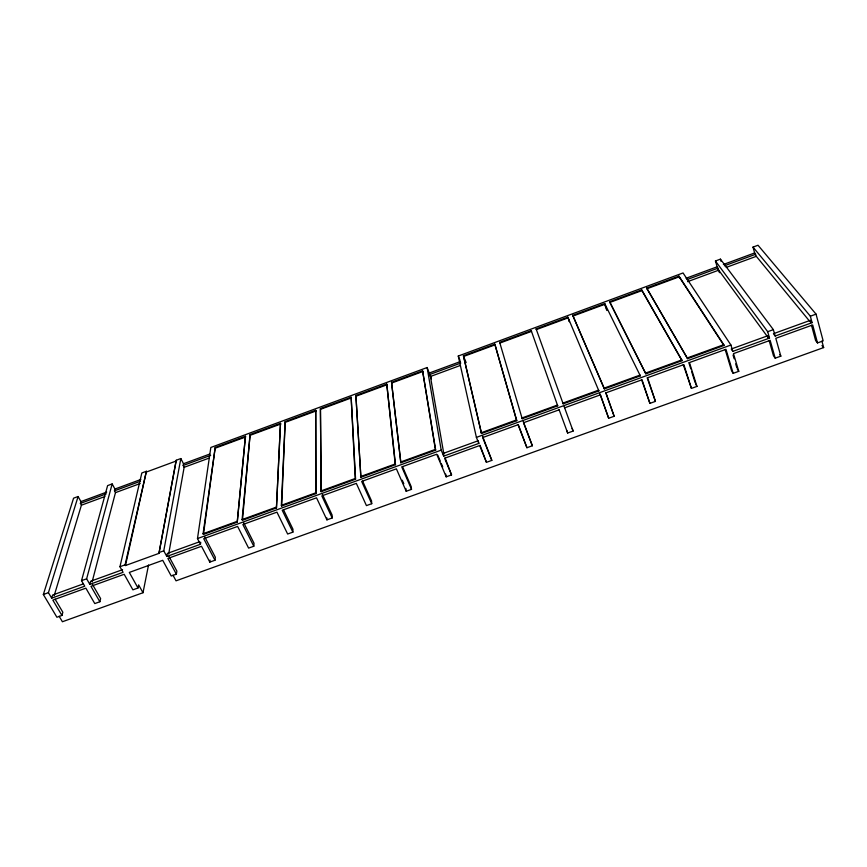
<?xml version="1.0" encoding="UTF-8"?>
<svg xmlns="http://www.w3.org/2000/svg" width="867" height="867" viewBox="0 0 867 867"><rect width="100%" height="100%" fill="white"/><g stroke="black" fill="none" stroke-linecap="round" stroke-linejoin="round"><path stroke-width="1.3" d="M315.891 493.605L315.718 410.329L285.167 421.611L281.352 505.32L281.688 506.025L315.891 493.605L315.718 410.329M54.177 595.672L81.4 505.201L80.393 503.402L80.945 501.592L78.095 496.52L73.565 498.189L43.35 594.513L56.908 617.25L61.936 615.429L52.844 600.116L85.866 588.151L94.785 603.584L99.857 601.752L90.959 586.309L124.187 574.279L132.9 589.842L137.994 587.999L129.313 572.426L162.736 560.32L171.243 576.013L176.369 574.16L167.884 558.446L201.512 546.275L209.814 562.098L214.973 560.245L203.734 538.71L237.623 526.421L248.612 548.107L253.803 546.232L242.858 524.524L276.952 512.159L287.649 534.029L292.873 532.143L292.959 529.206L283.52 509.796M281.688 506.025L285.167 421.611M276.443 507.921L280.485 423.345L250.097 434.573L242.099 519.571L242.457 520.265L276.443 507.921L280.485 423.345M253.803 546.232L254.031 543.251L243.735 522.801M242.457 520.265L250.097 434.573M237.244 522.151L245.437 436.296L215.211 447.459L203.095 533.736L203.452 534.419L237.244 522.151L245.437 436.296M214.973 560.245L215.341 557.221L204.764 536.933M209.814 562.098L210.074 560.082M203.452 534.419L215.211 447.459M78.095 496.52L48.422 592.67L51.695 598.165L84.738 586.19L81.531 580.652L107.606 485.607L112.157 483.927L86.635 578.798L89.832 584.347L123.081 572.307L119.949 566.715L141.83 472.959L146.404 471.269L125.086 564.851L125.466 565.533L158.964 553.374L176.229 460.247L180.835 458.545L163.765 550.816L166.811 556.462L200.461 544.27L200.743 542.276M200.461 544.27L197.481 538.58L210.822 447.47L427.128 367.532L431.398 378.846M176.369 574.16L176.868 571.093L169.032 556.549M168.664 554.111L184.14 467.313L183.197 465.481L183.501 463.737L180.835 458.545M166.811 556.462L167.353 553.439L199.638 541.734M158.964 553.374L176.229 460.247M59.14 616.253L62.402 621.747L143.001 592.725L148.539 565.002M137.994 587.999L138.633 584.9L143.001 592.725M125.466 565.533L146.404 471.269M99.857 601.752L100.626 598.609L92.411 584.304M92.108 581.909L115.463 492.64L114.477 490.83L114.943 489.042L112.157 483.927M89.832 584.347L90.656 581.248L122.55 569.684M61.936 615.429L62.847 612.243L55.087 599.151M51.695 598.165L52.638 595.022L83.037 584M427.128 367.532L441.205 450.146L443.709 456.14L478.822 443.405L476.395 437.38L458.275 356.023L683.044 272.953L730.914 345.033L732.81 351.384L769.506 338.097L767.685 331.693L715.438 260.989L720.423 259.146L773.353 329.633L775.163 336.038L812.076 322.665L810.352 316.206L753 247.106L758.018 245.253L816.053 314.136L823.162 340.883L817.505 342.92L815.619 340.579L811.49 325.212M146.729 471.897L176.554 460.876M320.432 408.585L351.157 397.238L355.578 479.202L321.158 491.687L320.432 408.585L321.158 491.687M355.893 395.493L386.78 384.081L395.504 464.701L360.878 477.273L355.893 395.493L360.878 477.273M391.537 382.314L422.597 370.848L435.678 450.125L400.836 462.772L391.537 382.314L400.836 462.772M463.433 355.763L494.829 344.156L516.765 420.69L481.499 433.489L463.433 355.763L481.499 433.489M499.674 342.367L531.254 330.706L531.504 331.378L499.934 343.039L499.674 342.367L522.205 418.718L557.698 405.832L531.254 330.706M563.171 403.849L536.12 328.907L567.874 317.181L598.869 390.887L563.171 403.849L562.9 403.101L598.609 390.139L598.869 390.887M572.762 315.371L604.7 303.569L640.312 375.844L604.375 388.882L572.762 315.371L604.375 388.882M609.62 301.759L641.721 289.892L681.765 359.946L682.004 360.705L645.85 373.829L609.62 301.759L645.85 373.829M646.674 288.061L678.959 276.139L723.739 344.708L723.967 345.478L687.585 358.678L646.674 288.061L687.585 358.678M215.525 448.098L245.74 436.935M250.4 435.212L280.789 423.985M285.471 422.262L316.022 410.98M320.725 409.235L351.438 397.888M356.174 396.143L387.061 384.731M391.819 382.976L422.868 371.51M463.693 356.424L495.09 344.828M573.011 316.054L604.928 304.263L604.7 303.569M609.848 302.442L641.948 290.586L682.004 360.705M646.901 288.765L679.175 276.833L723.967 345.478M80.945 501.592L106.717 492.077M114.943 489.042L140.866 479.473M183.501 463.737L209.706 454.07M429.371 373.005L460.464 361.528M686.068 278.264L717.15 266.798L719.469 272.671M723.381 264.489L754.637 252.958L756.295 256.329L809.951 321.624M80.393 503.402L106.229 493.865M114.477 490.83L140.454 481.239M183.197 465.481L210.703 455.327M429.631 374.555L460.81 363.056M686.967 279.618L718.125 268.12M724.378 265.811L755.71 254.259M81.4 505.201L104.766 496.585M115.463 492.64L140.194 483.526M184.14 467.313L209.131 458.101M430.433 376.495L460.334 365.462M687.585 281.656L718.732 270.179M726.232 267.404L756.295 256.329M203.095 533.736L236.886 521.457M242.099 519.571L276.107 507.228M281.352 505.32L315.555 492.9M320.833 490.982L355.253 478.486L351.157 397.238M360.564 476.557L395.189 463.986L386.78 384.081M400.532 462.046L435.375 449.399L422.597 370.848M481.207 432.763L516.483 419.953L494.829 344.156M604.115 388.134L640.063 375.086L640.312 375.844M645.601 373.07L681.765 359.946M687.347 357.919L723.739 344.708M43.35 594.513L48.422 592.67M81.531 580.652L86.635 578.798M119.949 566.715L125.086 564.851M158.596 552.691L163.765 550.816M197.481 538.58L441.205 450.146M476.395 437.38L730.914 345.033M767.685 331.693L773.353 329.633M810.352 316.206L816.053 314.136M559.128 409.831L523.516 422.738L532.338 445.768L526.93 447.73L518.065 424.722L482.681 437.553L491.817 460.388L486.441 462.328L479.679 445.54L444.587 458.253L451.544 474.91L446.191 476.839L436.697 454.232L401.757 466.901L411.511 489.356L406.2 491.275L396.392 468.841L361.658 481.445L371.726 503.705L366.438 505.613L356.337 483.374L321.82 495.891L332.18 517.967L326.924 519.864L316.531 497.81L282.219 510.251L292.873 532.143M564.612 407.837L600.441 394.843L608.667 418.241L614.139 416.268L605.968 392.838L642.014 379.768L649.914 403.372L655.43 401.378L647.573 377.752L683.857 364.595L691.422 388.394L696.97 386.4L689.449 362.569L725.961 349.325L733.179 373.33L738.771 371.325L733.482 353.628L770.145 340.352L775.206 358.179L780.831 356.153L775.802 338.303L812.693 324.952L817.505 342.92M478.226 440.739L443.232 453.419L443.709 456.14M769.506 338.097L767.783 335.757L731.239 349.011L732.81 351.384M773.418 333.719L810.201 320.378L812.076 322.665M559.117 409.69L567.668 433.034L573.12 431.062L572.166 428.439M821.938 341.132L823.65 347.58L176.034 580.825L172.988 575.189M821.97 345.5L823.65 347.58M774.003 334.489L775.163 336.038M717.757 268.846L768.433 338.011L767.783 335.757M779.671 354.56L780.831 356.153M775.206 358.179L773.483 355.784L769.148 340.547M678.72 276.833L679.598 278.188M737.188 368.887L738.771 371.325M733.179 373.33L731.618 370.892L725.17 349.477M695.551 383.908L696.97 386.4M691.422 388.394L683.272 364.671M655.43 401.378L647.161 377.763M649.914 403.372L641.623 379.768M322.372 494.277L332.126 515.074L332.18 517.967M355.253 478.486L355.578 479.202M362.612 481.109L371.52 500.844L371.726 503.705M395.189 463.986L395.504 464.701M402.266 480.21L403.816 483.743M402.461 466.511L411.164 486.539L411.511 489.356M614.139 416.268L605.74 392.784M435.375 449.399L435.678 450.125M437.748 455.077L440.241 461.016M441.238 463.39L442.734 466.945M608.667 418.241L599.812 393.553M445.107 457.906L451.544 474.91M431.116 377.286L430.162 374.934L443.882 454.21M480.036 445.248L486.441 462.328M482.54 436.09L491.817 460.388M458.275 356.023L460.03 360.423M464.69 358.949L466.153 362.634M516.483 419.953L516.765 420.69M518.249 424.516L526.93 447.73M522.205 418.718L521.923 417.981L557.416 405.084L557.698 405.832M523.213 421.34L532.338 445.768M536.12 328.907L536.37 329.59L568.113 317.864L567.874 317.181M564.135 406.493L573.12 431.062M568.579 319.175L569.467 321.69M568.416 318.991L569.305 321.505M566.736 430.4L567.668 433.034M605.383 305.585L606.239 308.121M604.678 304.176L606.824 310.494M641.721 289.892L641.948 290.586M688.832 362.655L690.815 368.908M691.595 371.401L695.15 382.661M678.959 276.139L679.175 276.833M733.038 355.026L734.176 358.808M735.682 363.847L736.809 367.63M715.438 260.989L717.15 266.798M720.423 259.146L721.106 261.466M753 247.106L754.637 252.958M810.201 320.378L810.808 322.654M478.421 441.628L478.822 443.405M445.714 474.076L446.191 476.839M405.864 488.457L406.2 491.275M326.902 517.924L326.924 519.864"/></g></svg>
